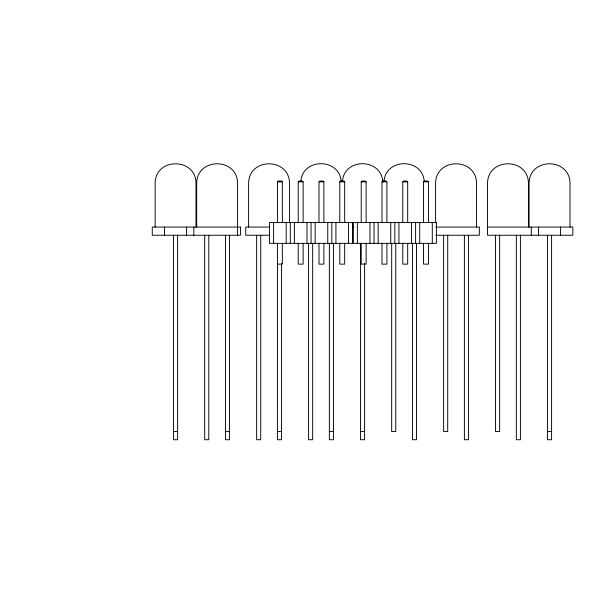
<?xml version="1.0" encoding="UTF-8"?>
<svg xmlns="http://www.w3.org/2000/svg" width="603" height="603" viewBox="0 0 603 603"><rect width="100%" height="100%" fill="white"/><g stroke="black" fill="none" stroke-linecap="round" stroke-linejoin="round"><path stroke-width="0.9" d="M300.905 181.073C302.887 157.911 339.135 157.911 341.11 181.073M342.459 181.073C344.539 157.383 381.691 158.197 382.777 181.955M384.013 181.073C385.988 157.911 422.236 157.911 424.21 181.073M277.44 222.575L277.44 181.842L278.262 181.028L281.533 181.028L282.347 181.842L282.347 222.575M298.221 222.575L298.221 181.842L299.035 181.028L302.307 181.028L303.128 181.842L303.128 222.575M318.995 222.575L318.995 181.842L319.809 181.028L323.087 181.028L323.901 181.842L323.901 222.575M339.768 222.575L339.768 181.842L340.589 181.028L343.861 181.028L344.675 181.842L344.675 222.575M361.22 222.575L361.22 181.842L362.041 181.028L365.312 181.028L366.127 181.842L366.127 222.575M382.001 222.575L382.001 181.842L382.815 181.028L386.086 181.028L386.907 181.842L386.907 222.575M402.774 222.575L402.774 181.842L403.588 181.028L406.859 181.028L407.681 181.842L407.681 222.575M423.547 222.575L423.547 181.842L424.369 181.028L427.64 181.028L428.454 181.842L428.454 222.575M277.44 181.842L282.347 181.842M298.221 181.842L303.128 181.842M318.995 181.842L323.901 181.842M339.768 181.842L344.675 181.842M361.22 181.842L366.127 181.842M382.001 181.842L386.907 181.842M402.774 181.842L407.681 181.842M423.547 181.842L428.454 181.842M269.066 227.067L245.76 227.067L245.76 235.245L269.066 235.245M352.333 227.067L353.976 227.067M435.863 227.067L479.362 227.067L479.362 235.245L435.863 235.245M487.541 227.067L572.85 227.067L572.85 235.245L487.541 235.245L487.541 183.719C487.269 157.172 528.71 157.172 528.439 183.719L528.439 227.067M277.44 264.129L282.347 264.129L282.347 243.356M173.536 431.552L177.621 431.552M225.469 431.552L229.562 431.552M277.41 431.552L281.503 431.552M329.351 431.552L333.444 431.552M360.511 431.552L364.604 431.552M547.494 431.552L551.587 431.552M569.986 227.067L569.986 183.719C570.257 157.172 528.816 157.172 529.087 183.719L529.087 227.067M560.564 227.067L560.564 235.245M551.587 235.245L551.587 439.73L547.494 439.73L547.494 235.245M538.509 227.067L538.509 235.245M531.296 227.067L531.296 235.245M520.419 235.245L520.419 439.73L516.334 439.73L516.334 235.245M499.646 235.245L499.646 431.552L495.553 431.552L495.553 235.245M476.498 227.067L476.498 183.719C476.769 157.172 435.328 157.172 435.6 183.719L435.6 222.454M468.478 235.245L468.478 439.73L464.393 439.73L464.393 235.245M447.705 235.245L447.705 431.552L443.62 431.552L443.62 235.245M432.298 222.575L432.298 243.356M428.454 243.356L428.454 264.129L423.547 264.129L423.547 243.356M419.703 222.575L419.703 243.356M416.545 243.687L416.545 439.73L412.452 439.73L412.452 243.687M415.618 222.575L415.618 243.356M411.525 222.575L411.525 243.356M407.681 243.356L407.681 264.129L402.774 264.129L402.774 243.356M398.93 222.575L398.93 243.356M395.764 243.702L395.764 431.552L391.679 431.552L391.679 243.702M394.837 222.575L394.837 243.356M390.752 222.575L390.752 243.356M386.907 243.356L386.907 264.129L382.001 264.129L382.001 243.356M378.156 222.575L378.156 243.356M374.064 222.575L374.064 243.356M369.971 222.575L369.971 243.356M366.127 243.356L366.127 264.129L361.22 264.129L361.22 243.356M364.604 263.39L364.604 439.73L360.511 439.73L360.511 243.687M357.375 222.575L357.375 243.356M348.519 222.575L348.519 243.356M344.675 243.356L344.675 264.129L339.768 264.129L339.768 243.356M335.924 222.575L335.924 243.356M333.444 243.687L333.444 439.73L329.351 439.73L329.351 243.687M331.838 222.575L331.838 243.356M327.746 222.575L327.746 243.356M323.901 243.356L323.901 264.129L318.995 264.129L318.995 243.356M315.15 222.575L315.15 243.356M312.663 243.687L312.663 439.73L308.578 439.73L308.578 243.687M311.058 222.575L311.058 243.356M306.972 222.575L306.972 243.356M303.128 243.356L303.128 264.129L298.221 264.129L298.221 243.356M294.377 222.575L294.377 243.356M290.284 222.575L290.284 243.356M289.515 222.454L289.515 183.719C289.787 157.172 248.353 157.172 248.617 183.719L248.617 227.067M286.199 222.575L286.199 243.356M281.503 263.39L281.503 439.73L277.41 439.73L277.44 243.356M273.596 222.575L273.596 243.356M260.73 235.245L260.73 439.73L256.637 439.73L256.637 235.245M237.582 235.245L237.582 183.719C237.846 157.172 196.412 157.172 196.684 183.719L196.684 227.067M229.562 235.245L229.562 439.73L225.469 439.73L225.469 235.245M208.789 235.245L208.789 439.73L204.696 439.73L204.696 235.245M196.028 227.067L196.028 183.719C196.299 157.172 154.858 157.172 155.129 183.719L155.129 227.067M193.819 227.067L193.819 235.245M186.606 227.067L186.606 235.245M177.621 235.245L177.621 439.73L173.536 439.73L173.536 235.245M164.551 227.067L164.551 235.245M352.612 222.575L269.511 222.575L269.511 243.356L352.612 243.356L352.612 222.575M436.391 222.575L353.29 222.575L353.29 243.356L436.391 243.356L436.391 222.575M240.439 227.067L152.265 227.067L152.265 235.245L240.439 235.245L240.439 227.067"/></g></svg>
